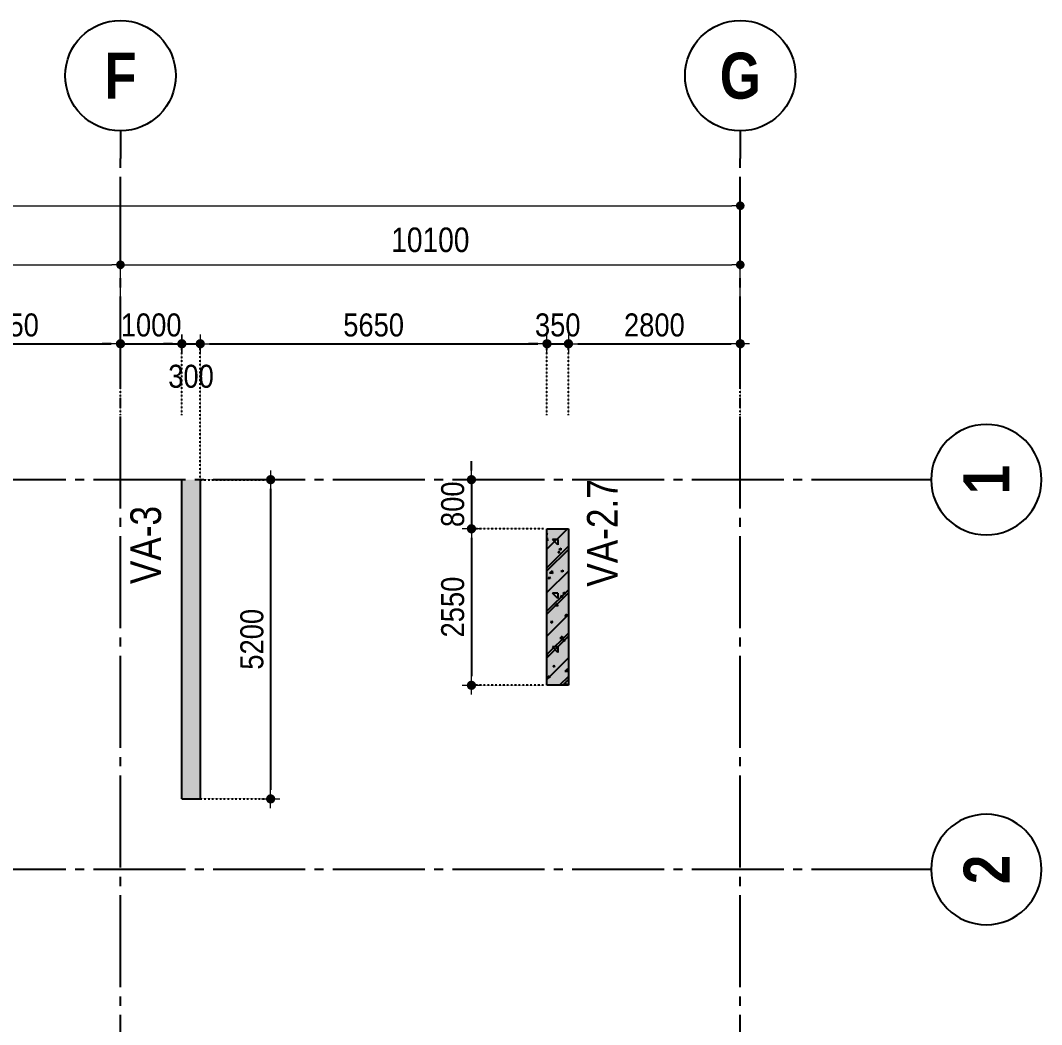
# Model space of a CAD drawing. Header units: millimetres. Extents: x -3973692 to -2843767, y 592734 to 838475.
# Drawn here: x -3105575 to -3088936, y 753355 to 769712 of the extents above; entities that cross this region are included whole.
import ezdxf
from ezdxf.enums import TextEntityAlignment as Align

# ---------------------------------------------------------------- set-up
doc = ezdxf.new("R2010")
doc.units = ezdxf.units.MM
doc.header["$MEASUREMENT"] = 0
doc.header["$PDMODE"] = 3
doc.header["$PDSIZE"] = -20
for name, pattern in [('CHG_XX_Luoi truc-Block A$0$MB_Luoi truc-150-TWA$0$Center101', [13, 10, -1, 1, -1]), ('DIVIDE2', [15.875, 6.35, -3.175, 0, -3.175, 0, -3.175]), ('HIDDEN5', [2.8375, 1.25, -1.5875])]:
    doc.linetypes.add(name, pattern=pattern)
doc.layers.get('0').update_dxf_attribs({"lineweight": 9})
doc.layers.get('Defpoints').update_dxf_attribs({"color": 10, "lineweight": 0})
for name, color, linetype, lineweight in [("'S_General_Dim_1", 1, 'Continuous', 18), ("'S_General_Divide_3 Intermediate", 3, 'DIVIDE2', 40), ('CHG_XX_Cot_Block A-T4-7$0$DBAO', 3, 'Continuous', 13), ('CHG_XX_Luoi truc-Block A$0$Dim 200', 1, 'Continuous', 5), ('TEXT', 7, 'Continuous', 15)]:
    doc.layers.add(name, color=color, linetype=linetype, lineweight=lineweight)
for name, color, linetype in [('CHG_XX_Cot_Block A-T4-7$0$mb_cot tang 9-13 twa$0$Concrete Hatch', 218, 'Continuous'), ('CHG_XX_Cot_Block A-T4-7$0$mb_cot tang 9-13 twa$0$Concrete Line', 6, 'Continuous'), ('CHG_XX_Cot_Block A-T4-7$0$mb_cot tang 9-13 twa$0$Concrete Solid', 216, 'Continuous'), ('CHG_XX_Luoi truc-Block A$0$MB_Luoi truc-150-TWA$0$Grid', 34, 'Continuous'), ('CHG_XX_Luoi truc-Block A$0$MB_Luoi truc-150-TWA$0$Grid Line', 251, 'CHG_XX_Luoi truc-Block A$0$MB_Luoi truc-150-TWA$0$Center101')]:
    doc.layers.add(name, color=color, linetype=linetype)
doc.styles.add('arial', font='arial.ttf', dxfattribs={"width": 0.85})
doc.styles.add('CHG_XX_Luoi truc-Block A$0$MB_Luoi truc-150-TWA$0$Grid A-F$0$VNI-HelveCB', font='')
doc.styles.add('CHG_XX_Luoi truc-Block A$0$Star-HelCon', font='')
doc.styles.add('TTP-HelCon', font='')
doc.styles.get('CHG_XX_Luoi truc-Block A$0$MB_Luoi truc-150-TWA$0$Grid A-F$0$VNI-HelveCB').set_extended_font_data('VNI-Helve-Condense', bold=True)
doc.styles.get('CHG_XX_Luoi truc-Block A$0$Star-HelCon').set_extended_font_data('VNI-Helve-Condense')
doc.styles.get('TTP-HelCon').set_extended_font_data('VNI-Helve-Condense')
doc.dimstyles.new('150', dxfattribs={"dimscale": 150, "dimtxt": 2.5, "dimasz": 1, "dimexe": 0, "dimexo": 0, "dimgap": 0.75, "dimtad": 1, "dimdec": 0, "dimzin": 9, "dimdsep": 46, "dimtxsty": 'arial', "dimblk1": 'DIMDOT', "dimblk2": 'DIMDOT', "dimsah": 1, "dimcen": 2, "dimdle": 3, "dimclre": 8, "dimclrt": 2, "dimadec": 0, "dimazin": 0, "dimtfac": 1, "dimtdec": 0, "dimtix": 1, "dimtmove": 2, "dimatfit": 3, "dimldrblk": 'DIMPIJL', "dimfxl": 1, "dimtvp": 1.8, "dimtolj": 1, "dimtzin": 0, "dimarcsym": 0})
doc.dimstyles.new('CHG_XX_Luoi truc-Block A$0$Dim 200', dxfattribs={"dimscale": 200, "dimtxt": 2, "dimasz": 0.7, "dimexe": 1, "dimexo": 1, "dimgap": 1, "dimtad": 1, "dimdec": 0, "dimzin": 12, "dimdsep": 46, "dimtxsty": 'CHG_XX_Luoi truc-Block A$0$Star-HelCon', "dimblk": 'CHG_XX_Luoi truc-Block A$0$_Dot', "dimcen": 1, "dimclrd": 256, "dimclre": 256, "dimclrt": 3, "dimadec": 0, "dimazin": 0, "dimtfac": 1, "dimtdec": 0, "dimtix": 1, "dimtmove": 2, "dimatfit": 3, "dimldrblk": 'CHG_XX_Luoi truc-Block A$0$HTT Arrow 30', "dimfxl": 1, "dimtolj": 1, "dimtzin": 0, "dimarcsym": 0})

# ---------------------------------------------------------------- blocks, each defined once
blk = doc.blocks.new('*U3016')
at = {"layer": 'CHG_XX_Luoi truc-Block A$0$MB_Luoi truc-150-TWA$0$Grid', "lineweight": -2}
blk.add_line((0, 470), (0, 467), dxfattribs=at)
blk.add_circle((0, 476), 6, dxfattribs=at)
at = {"layer": 'CHG_XX_Luoi truc-Block A$0$MB_Luoi truc-150-TWA$0$Grid Line'}
blk.add_line((0, 0), (0, 467), dxfattribs=at)
at = {"layer": 'CHG_XX_Luoi truc-Block A$0$MB_Luoi truc-150-TWA$0$Grid', "lineweight": -2, "style": 'CHG_XX_Luoi truc-Block A$0$MB_Luoi truc-150-TWA$0$Grid A-F$0$VNI-HelveCB'}
for tag, p in [('GRIDSUB', (0, 476)), ('GRID', (0, -9))]:
    blk.add_attdef(tag, text='', height=5, dxfattribs=at).set_placement(p, align=Align.MIDDLE)
blk = doc.blocks.new('CHG_XX_Luoi truc-Block A$0$_Dot')
at = {"color": 0, "linetype": 'ByBlock', "lineweight": -2}
blk.add_line((-0.5, 0), (-1, 0), dxfattribs=at)
at = {"color": 0, "linetype": 'ByBlock', "const_width": 0.5}
blk.add_lwpolyline([(-0.25, 0, 1), (0.25, 0, 1)], format="xyb", close=True, dxfattribs=at)
blk = doc.blocks.new('*D3009')
at = {"layer": 'CHG_XX_Luoi truc-Block A$0$Dim 200', "lineweight": -2, "transparency": 16777216}
for p, q in [((38150, 154891), (38150, 155960)), ((44550, 154891), (44550, 155960)), ((38290, 155760), (44410, 155760))]:
    blk.add_line(p, q, dxfattribs=at)
at = {"layer": 'Defpoints', "color": 0, "transparency": 16777216}
for p in [(44550, 155760), (38150, 154691), (44550, 154691)]:
    blk.add_point(p, dxfattribs=at)
at = {"layer": 'CHG_XX_Luoi truc-Block A$0$Dim 200', "lineweight": -2, "transparency": 16777216, "xscale": 140, "yscale": 140, "zscale": 140, "rotation": 180}
blk.add_blockref('CHG_XX_Luoi truc-Block A$0$_Dot', (38150, 155760), dxfattribs=at)
at = {"layer": 'CHG_XX_Luoi truc-Block A$0$Dim 200', "lineweight": -2, "transparency": 16777216, "xscale": 140, "yscale": 140, "zscale": 140}
blk.add_blockref('CHG_XX_Luoi truc-Block A$0$_Dot', (44550, 155760), dxfattribs=at)
at = {"layer": 'CHG_XX_Luoi truc-Block A$0$Dim 200', "color": 3, "transparency": 16777216, "insert": (41350, 156164), "char_height": 400, "attachment_point": 5, "style": 'CHG_XX_Luoi truc-Block A$0$Star-HelCon'}
blk.add_mtext('\\A1;6400', dxfattribs=at)
blk = doc.blocks.new('CHG_XX_Luoi truc-Block A$0$HTT Arrow 30')
blk.add_hatch(color=256).paths.add_polyline_path([(-2.5, 0.375), (-2.5, -0.375), (0, 0)])
at = {"color": 0, "linetype": 'ByBlock', "lineweight": -2}
for p, q in [((0, 0), (-2.5, 0.375)), ((-2.5, -0.375), (-2.5, 0.375)), ((0, 0), (-2.5, -0.375))]:
    blk.add_line(p, q, dxfattribs=at)
blk = doc.blocks.new('*D3010')
at = {"layer": 'CHG_XX_Luoi truc-Block A$0$Dim 200', "lineweight": -2, "transparency": 16777216}
for p, q in [((0, 154891), (0, 156922)), ((54650, 154891), (54650, 156922)), ((140, 156722), (54510, 156722))]:
    blk.add_line(p, q, dxfattribs=at)
at = {"layer": 'Defpoints', "color": 0, "transparency": 16777216}
for p in [(54650, 156722), (0, 154691), (54650, 154691)]:
    blk.add_point(p, dxfattribs=at)
at = {"layer": 'CHG_XX_Luoi truc-Block A$0$Dim 200', "lineweight": -2, "transparency": 16777216, "xscale": 140, "yscale": 140, "zscale": 140, "rotation": 180}
blk.add_blockref('CHG_XX_Luoi truc-Block A$0$_Dot', (0, 156722), dxfattribs=at)
at = {"layer": 'CHG_XX_Luoi truc-Block A$0$Dim 200', "lineweight": -2, "transparency": 16777216, "xscale": 140, "yscale": 140, "zscale": 140}
blk.add_blockref('CHG_XX_Luoi truc-Block A$0$_Dot', (54650, 156722), dxfattribs=at)
at = {"layer": 'CHG_XX_Luoi truc-Block A$0$Dim 200', "color": 3, "transparency": 16777216, "insert": (27325, 157126), "char_height": 400, "attachment_point": 5, "style": 'CHG_XX_Luoi truc-Block A$0$Star-HelCon'}
blk.add_mtext('\\A1;54650', dxfattribs=at)
blk = doc.blocks.new('*D3012')
at = {"layer": 'CHG_XX_Luoi truc-Block A$0$Dim 200', "lineweight": -2, "transparency": 16777216}
for p, q in [((44550, 154891), (44550, 155960)), ((54650, 154891), (54650, 155960)), ((44690, 155760), (54510, 155760))]:
    blk.add_line(p, q, dxfattribs=at)
at = {"layer": 'Defpoints', "color": 0, "transparency": 16777216}
for p in [(54650, 155760), (44550, 154691), (54650, 154691)]:
    blk.add_point(p, dxfattribs=at)
at = {"layer": 'CHG_XX_Luoi truc-Block A$0$Dim 200', "lineweight": -2, "transparency": 16777216, "xscale": 140, "yscale": 140, "zscale": 140, "rotation": 180}
blk.add_blockref('CHG_XX_Luoi truc-Block A$0$_Dot', (44550, 155760), dxfattribs=at)
at = {"layer": 'CHG_XX_Luoi truc-Block A$0$Dim 200', "lineweight": -2, "transparency": 16777216, "xscale": 140, "yscale": 140, "zscale": 140}
blk.add_blockref('CHG_XX_Luoi truc-Block A$0$_Dot', (54650, 155760), dxfattribs=at)
at = {"layer": 'CHG_XX_Luoi truc-Block A$0$Dim 200', "color": 3, "transparency": 16777216, "insert": (49600, 156164), "char_height": 400, "attachment_point": 5, "style": 'CHG_XX_Luoi truc-Block A$0$Star-HelCon'}
blk.add_mtext('\\A1;10100', dxfattribs=at)
blk = doc.blocks.new('*U3014')
at = {"layer": 'CHG_XX_Luoi truc-Block A$0$MB_Luoi truc-150-TWA$0$Grid', "lineweight": -2}
blk.add_line((0, -3), (0, 0), dxfattribs=at)
blk.add_circle((0, -9), 6, dxfattribs=at)
at = {"layer": 'CHG_XX_Luoi truc-Block A$0$MB_Luoi truc-150-TWA$0$Grid Line'}
blk.add_line((0, 0), (0, 404), dxfattribs=at)
at = {"layer": 'CHG_XX_Luoi truc-Block A$0$MB_Luoi truc-150-TWA$0$Grid', "lineweight": -2, "style": 'CHG_XX_Luoi truc-Block A$0$MB_Luoi truc-150-TWA$0$Grid A-F$0$VNI-HelveCB'}
for tag, p in [('GRIDSUB', (0, 413)), ('GRID', (0, -9))]:
    blk.add_attdef(tag, text='', height=5, dxfattribs=at).set_placement(p, align=Align.MIDDLE)
blk = doc.blocks.new('*U3013')
at = {"layer": 'CHG_XX_Luoi truc-Block A$0$MB_Luoi truc-150-TWA$0$Grid', "lineweight": -2}
blk.add_line((0, -3), (0, 0), dxfattribs=at)
blk.add_circle((0, -9), 6, dxfattribs=at)
at = {"layer": 'CHG_XX_Luoi truc-Block A$0$MB_Luoi truc-150-TWA$0$Grid Line'}
blk.add_line((0, 0), (0, 403), dxfattribs=at)
at = {"layer": 'CHG_XX_Luoi truc-Block A$0$MB_Luoi truc-150-TWA$0$Grid', "lineweight": -2, "style": 'CHG_XX_Luoi truc-Block A$0$MB_Luoi truc-150-TWA$0$Grid A-F$0$VNI-HelveCB'}
for tag, p in [('GRIDSUB', (0, 412)), ('GRID', (0, -9))]:
    blk.add_attdef(tag, text='', height=5, dxfattribs=at).set_placement(p, align=Align.MIDDLE)
blk = doc.blocks.new('a')
at = {"layer": 'TEXT', "color": 3, "style": 'TTP-HelCon'}
for s, p in [('VA-2.7', (52653, -1733)), ('VA-3', (45211, -1691))]:
    blk.add_text(s, height=500, rotation=90, dxfattribs=at).set_placement(p)
blk = doc.blocks.new('DIMDOT')
for p, q in [((1, 0), (-1, 0)), ((0, -1), (0, 1))]:
    blk.add_line(p, q)
at = {"const_width": 0.5}
blk.add_lwpolyline([(-0.25, 0, 1), (0.25, 0, 1)], format="xyb", close=True, dxfattribs=at)
blk = doc.blocks.new('*D552')
at = {"layer": "'S_General_Dim_1", "color": 8, "linetype": 'HIDDEN5', "lineweight": -2, "transparency": 16777216}
for p, q in [((-3107595, 763281), (-3107595, 764445)), ((-3103945, 763281), (-3103945, 764445))]:
    blk.add_line(p, q, dxfattribs=at)
at = {"layer": "'S_General_Dim_1", "color": 0, "lineweight": -2, "transparency": 16777216}
blk.add_line((-3107445, 764445), (-3104095, 764445), dxfattribs=at)
at = {"layer": 'Defpoints', "color": 0, "transparency": 16777216}
for p in [(-3103945, 764445), (-3107595, 763281), (-3103945, 763281)]:
    blk.add_point(p, dxfattribs=at)
at = {"layer": "'S_General_Dim_1", "color": 0, "lineweight": -2, "transparency": 16777216, "xscale": 150, "yscale": 150, "zscale": 150, "rotation": 180}
blk.add_blockref('DIMDOT', (-3107595, 764445), dxfattribs=at)
at = {"layer": "'S_General_Dim_1", "color": 0, "lineweight": -2, "transparency": 16777216, "xscale": 150, "yscale": 150, "zscale": 150}
blk.add_blockref('DIMDOT', (-3103945, 764445), dxfattribs=at)
at = {"layer": "'S_General_Dim_1", "color": 2, "transparency": 16777216, "insert": (-3105770, 764749), "char_height": 375, "attachment_point": 5, "style": 'arial'}
blk.add_mtext('\\A1;3650', dxfattribs=at)
blk = doc.blocks.new('DIMPIJL')
at = {"linetype": 'ByBlock'}
blk.add_solid([(-2.5, 0.42), (-2.5, -0.42), (0, 0)], dxfattribs=at)
blk = doc.blocks.new('*D553')
at = {"layer": "'S_General_Dim_1", "color": 0, "lineweight": -2, "transparency": 16777216}
for p, q in [((-3104095, 764445), (-3104245, 764445)), ((-3103945, 764445), (-3102945, 764445)), ((-3102795, 764445), (-3102645, 764445))]:
    blk.add_line(p, q, dxfattribs=at)
at = {"layer": "'S_General_Dim_1", "color": 8, "linetype": 'HIDDEN5', "lineweight": -2, "transparency": 16777216}
for p, q in [((-3103945, 763281), (-3103945, 764445)), ((-3102945, 763281), (-3102945, 764445))]:
    blk.add_line(p, q, dxfattribs=at)
at = {"layer": 'Defpoints', "color": 0, "transparency": 16777216}
for p in [(-3102945, 764445), (-3103945, 763281), (-3102945, 763281)]:
    blk.add_point(p, dxfattribs=at)
at = {"layer": "'S_General_Dim_1", "color": 0, "lineweight": -2, "transparency": 16777216, "xscale": 150, "yscale": 150, "zscale": 150}
blk.add_blockref('DIMDOT', (-3103945, 764445), dxfattribs=at)
at = {"layer": "'S_General_Dim_1", "color": 0, "lineweight": -2, "transparency": 16777216, "xscale": 150, "yscale": 150, "zscale": 150, "rotation": 180}
blk.add_blockref('DIMDOT', (-3102945, 764445), dxfattribs=at)
at = {"layer": "'S_General_Dim_1", "color": 2, "transparency": 16777216, "insert": (-3103445, 764749), "char_height": 375, "attachment_point": 5, "style": 'arial'}
blk.add_mtext('\\A1;1000', dxfattribs=at)
blk = doc.blocks.new('*D554')
at = {"layer": "'S_General_Dim_1", "color": 0, "lineweight": -2, "transparency": 16777216}
for p, q in [((-3103095, 764445), (-3103245, 764445)), ((-3102945, 764445), (-3102645, 764445)), ((-3102495, 764445), (-3102345, 764445))]:
    blk.add_line(p, q, dxfattribs=at)
at = {"layer": "'S_General_Dim_1", "color": 8, "linetype": 'HIDDEN5', "lineweight": -2, "transparency": 16777216}
for p, q in [((-3102945, 763281), (-3102945, 764445)), ((-3102645, 762231), (-3102645, 764445))]:
    blk.add_line(p, q, dxfattribs=at)
at = {"layer": 'Defpoints', "color": 0, "transparency": 16777216}
for p in [(-3102645, 764445), (-3102945, 763281), (-3102645, 762231)]:
    blk.add_point(p, dxfattribs=at)
at = {"layer": "'S_General_Dim_1", "color": 0, "lineweight": -2, "transparency": 16777216, "xscale": 150, "yscale": 150, "zscale": 150}
blk.add_blockref('DIMDOT', (-3102945, 764445), dxfattribs=at)
at = {"layer": "'S_General_Dim_1", "color": 0, "lineweight": -2, "transparency": 16777216, "xscale": 150, "yscale": 150, "zscale": 150, "rotation": 180}
blk.add_blockref('DIMDOT', (-3102645, 764445), dxfattribs=at)
at = {"layer": "'S_General_Dim_1", "color": 2, "transparency": 16777216, "insert": (-3102795, 763913), "char_height": 375, "attachment_point": 5, "style": 'arial'}
blk.add_mtext('\\A1;300', dxfattribs=at)
blk = doc.blocks.new('*D555')
at = {"layer": "'S_General_Dim_1", "color": 8, "linetype": 'HIDDEN5', "lineweight": -2, "transparency": 16777216}
for p, q in [((-3102645, 762231), (-3102645, 764445)), ((-3096995, 763281), (-3096995, 764445))]:
    blk.add_line(p, q, dxfattribs=at)
at = {"layer": "'S_General_Dim_1", "color": 0, "lineweight": -2, "transparency": 16777216}
blk.add_line((-3102495, 764445), (-3097145, 764445), dxfattribs=at)
at = {"layer": 'Defpoints', "color": 0, "transparency": 16777216}
for p in [(-3096995, 764445), (-3096995, 763281), (-3102645, 762231)]:
    blk.add_point(p, dxfattribs=at)
at = {"layer": "'S_General_Dim_1", "color": 0, "lineweight": -2, "transparency": 16777216, "xscale": 150, "yscale": 150, "zscale": 150, "rotation": 180}
blk.add_blockref('DIMDOT', (-3102645, 764445), dxfattribs=at)
at = {"layer": "'S_General_Dim_1", "color": 0, "lineweight": -2, "transparency": 16777216, "xscale": 150, "yscale": 150, "zscale": 150}
blk.add_blockref('DIMDOT', (-3096995, 764445), dxfattribs=at)
at = {"layer": "'S_General_Dim_1", "color": 2, "transparency": 16777216, "insert": (-3099820, 764749), "char_height": 375, "attachment_point": 5, "style": 'arial'}
blk.add_mtext('\\A1;5650', dxfattribs=at)
blk = doc.blocks.new('*D556')
at = {"layer": "'S_General_Dim_1", "color": 0, "lineweight": -2, "transparency": 16777216}
for p, q in [((-3097145, 764445), (-3097295, 764445)), ((-3096995, 764445), (-3096645, 764445)), ((-3096495, 764445), (-3096345, 764445))]:
    blk.add_line(p, q, dxfattribs=at)
at = {"layer": "'S_General_Dim_1", "color": 8, "linetype": 'HIDDEN5', "lineweight": -2, "transparency": 16777216}
for p, q in [((-3096995, 763281), (-3096995, 764445)), ((-3096645, 763281), (-3096645, 764445))]:
    blk.add_line(p, q, dxfattribs=at)
at = {"layer": 'Defpoints', "color": 0, "transparency": 16777216}
for p in [(-3096645, 764445), (-3096995, 763281), (-3096645, 763281)]:
    blk.add_point(p, dxfattribs=at)
at = {"layer": "'S_General_Dim_1", "color": 0, "lineweight": -2, "transparency": 16777216, "xscale": 150, "yscale": 150, "zscale": 150}
blk.add_blockref('DIMDOT', (-3096995, 764445), dxfattribs=at)
at = {"layer": "'S_General_Dim_1", "color": 0, "lineweight": -2, "transparency": 16777216, "xscale": 150, "yscale": 150, "zscale": 150, "rotation": 180}
blk.add_blockref('DIMDOT', (-3096645, 764445), dxfattribs=at)
at = {"layer": "'S_General_Dim_1", "color": 2, "transparency": 16777216, "insert": (-3096820, 764749), "char_height": 375, "attachment_point": 5, "style": 'arial'}
blk.add_mtext('\\A1;350', dxfattribs=at)
blk = doc.blocks.new('*D557')
at = {"layer": "'S_General_Dim_1", "color": 8, "linetype": 'HIDDEN5', "lineweight": -2, "transparency": 16777216}
for p, q in [((-3096645, 763281), (-3096645, 764445)), ((-3093845, 763281), (-3093845, 764445))]:
    blk.add_line(p, q, dxfattribs=at)
at = {"layer": "'S_General_Dim_1", "color": 0, "lineweight": -2, "transparency": 16777216}
blk.add_line((-3096495, 764445), (-3093995, 764445), dxfattribs=at)
at = {"layer": 'Defpoints', "color": 0, "transparency": 16777216}
for p in [(-3093845, 764445), (-3096645, 763281), (-3093845, 763281)]:
    blk.add_point(p, dxfattribs=at)
at = {"layer": "'S_General_Dim_1", "color": 0, "lineweight": -2, "transparency": 16777216, "xscale": 150, "yscale": 150, "zscale": 150, "rotation": 180}
blk.add_blockref('DIMDOT', (-3096645, 764445), dxfattribs=at)
at = {"layer": "'S_General_Dim_1", "color": 0, "lineweight": -2, "transparency": 16777216, "xscale": 150, "yscale": 150, "zscale": 150}
blk.add_blockref('DIMDOT', (-3093845, 764445), dxfattribs=at)
at = {"layer": "'S_General_Dim_1", "color": 2, "transparency": 16777216, "insert": (-3095245, 764749), "char_height": 375, "attachment_point": 5, "style": 'arial'}
blk.add_mtext('\\A1;2800', dxfattribs=at)
blk = doc.blocks.new('*D559')
at = {"layer": "'S_General_Dim_1", "color": 8, "linetype": 'HIDDEN5', "lineweight": -2, "transparency": 16777216}
for p, q in [((-3102645, 762231), (-3101498, 762231)), ((-3102645, 757031), (-3101498, 757031))]:
    blk.add_line(p, q, dxfattribs=at)
at = {"layer": "'S_General_Dim_1", "color": 0, "lineweight": -2, "transparency": 16777216}
blk.add_line((-3101498, 762081), (-3101498, 757181), dxfattribs=at)
at = {"layer": 'Defpoints', "color": 0, "transparency": 16777216}
for p in [(-3102645, 762231), (-3102645, 757031), (-3101498, 757031)]:
    blk.add_point(p, dxfattribs=at)
at = {"layer": "'S_General_Dim_1", "color": 0, "lineweight": -2, "transparency": 16777216, "xscale": 150, "yscale": 150, "zscale": 150}
for p, rotation in [((-3101498, 762231), 90), ((-3101498, 757031), 270)]:
    blk.add_blockref('DIMDOT', p, dxfattribs=dict(at, rotation=rotation))
at = {"layer": "'S_General_Dim_1", "color": 2, "transparency": 16777216, "insert": (-3101802, 759631), "char_height": 375, "attachment_point": 5, "rotation": 90, "style": 'arial'}
blk.add_mtext('\\A1;5200', dxfattribs=at)
blk = doc.blocks.new('*D564')
at = {"layer": "'S_General_Dim_1", "color": 0, "lineweight": -2, "transparency": 16777216}
for p, q in [((-3098226, 762381), (-3098226, 762531)), ((-3098226, 762231), (-3098226, 761431)), ((-3098226, 761281), (-3098226, 761131))]:
    blk.add_line(p, q, dxfattribs=at)
at = {"layer": "'S_General_Dim_1", "color": 8, "linetype": 'HIDDEN5', "lineweight": -2, "transparency": 16777216}
for p, q in [((-3097257, 762231), (-3098226, 762231)), ((-3097045, 761431), (-3098226, 761431))]:
    blk.add_line(p, q, dxfattribs=at)
at = {"layer": 'Defpoints', "color": 0, "transparency": 16777216}
for p in [(-3097257, 762231), (-3098226, 761431), (-3097045, 761431)]:
    blk.add_point(p, dxfattribs=at)
at = {"layer": "'S_General_Dim_1", "color": 0, "lineweight": -2, "transparency": 16777216, "xscale": 150, "yscale": 150, "zscale": 150}
for p, rotation in [((-3098226, 762231), 270), ((-3098226, 761431), 90)]:
    blk.add_blockref('DIMDOT', p, dxfattribs=dict(at, rotation=rotation))
at = {"layer": "'S_General_Dim_1", "color": 2, "transparency": 16777216, "insert": (-3098530, 761831), "char_height": 375, "attachment_point": 5, "rotation": 90, "style": 'arial'}
blk.add_mtext('\\A1;800', dxfattribs=at)
blk = doc.blocks.new('*D565')
at = {"layer": "'S_General_Dim_1", "color": 8, "linetype": 'HIDDEN5', "lineweight": -2, "transparency": 16777216}
for p, q in [((-3097045, 761431), (-3098226, 761431)), ((-3097045, 758881), (-3098226, 758881))]:
    blk.add_line(p, q, dxfattribs=at)
at = {"layer": "'S_General_Dim_1", "color": 0, "lineweight": -2, "transparency": 16777216}
blk.add_line((-3098226, 761281), (-3098226, 759031), dxfattribs=at)
at = {"layer": 'Defpoints', "color": 0, "transparency": 16777216}
for p in [(-3097045, 761431), (-3098226, 758881), (-3097045, 758881)]:
    blk.add_point(p, dxfattribs=at)
at = {"layer": "'S_General_Dim_1", "color": 0, "lineweight": -2, "transparency": 16777216, "xscale": 150, "yscale": 150, "zscale": 150}
for p, rotation in [((-3098226, 761431), 90), ((-3098226, 758881), 270)]:
    blk.add_blockref('DIMDOT', p, dxfattribs=dict(at, rotation=rotation))
at = {"layer": "'S_General_Dim_1", "color": 2, "transparency": 16777216, "insert": (-3098530, 760156), "char_height": 375, "attachment_point": 5, "rotation": 90, "style": 'arial'}
blk.add_mtext('\\A1;2550', dxfattribs=at)
blk = doc.blocks.new('CHG_XX_Luoi truc-Block A')
at = {"layer": 'CHG_XX_Luoi truc-Block A$0$MB_Luoi truc-150-TWA$0$Grid'}
ref = blk.add_blockref('*U3016', (44550, 87440.7), dxfattribs=dict(at, xscale=150, yscale=150, zscale=150))
ref.add_attrib('GRIDSUB', 'F', dxfattribs={"lineweight": -2, "height": 750, "style": 'CHG_XX_Luoi truc-Block A$0$MB_Luoi truc-150-TWA$0$Grid A-F$0$VNI-HelveCB'}).set_placement((44550, 158840.7), align=Align.MIDDLE)
ref = blk.add_blockref('*U3016', (54650, 87440.7), dxfattribs=dict(at, xscale=150, yscale=150, zscale=150))
ref.add_attrib('GRIDSUB', 'G', dxfattribs={"lineweight": -2, "height": 750, "style": 'CHG_XX_Luoi truc-Block A$0$MB_Luoi truc-150-TWA$0$Grid A-F$0$VNI-HelveCB'}).set_placement((54650, 158840.7), align=Align.MIDDLE)
ref = blk.add_blockref('*U3013', (57309.5, 152259.6), dxfattribs=dict(at, xscale=-150, yscale=150, zscale=150, rotation=90))
ref.add_attrib('GRID', '1', dxfattribs={"lineweight": -2, "height": 750, "rotation": 90, "style": 'CHG_XX_Luoi truc-Block A$0$MB_Luoi truc-150-TWA$0$Grid A-F$0$VNI-HelveCB'}).set_placement((58659.5, 152259.6), align=Align.MIDDLE)
ref = blk.add_blockref('*U3014', (57309.5, 145909.6), dxfattribs=dict(at, xscale=-150, yscale=150, zscale=150, rotation=90))
ref.add_attrib('GRID', '2', dxfattribs={"lineweight": -2, "height": 750, "rotation": 90, "style": 'CHG_XX_Luoi truc-Block A$0$MB_Luoi truc-150-TWA$0$Grid A-F$0$VNI-HelveCB'}).set_placement((58659.5, 145909.6), align=Align.MIDDLE)
at = {"layer": 'CHG_XX_Luoi truc-Block A$0$Dim 200'}
for base, p1, p2, picture, middle in [((54650, 156721.8), (0, 154691.4), (54650, 154691.4), '*D3010', (27325, 157126)), ((44550, 155759.6), (38150, 154691.4), (44550, 154691.4), '*D3009', (41350, 156163.9)), ((54650, 155759.6), (44550, 154691.4), (54650, 154691.4), '*D3012', (49600, 156163.9))]:
    dim = blk.add_linear_dim(base=base, p1=p1, p2=p2, dimstyle='CHG_XX_Luoi truc-Block A$0$Dim 200', dxfattribs=at)
    dim.commit()
    dim.dimension.update_dxf_attribs({"geometry": picture, "text_midpoint": middle})
blk = doc.blocks.new('CHG_XX_Cot_Block A-T4-7')
at = {"layer": 'CHG_XX_Cot_Block A-T4-7$0$mb_cot tang 9-13 twa$0$Concrete Solid'}
for points in [[(8060502, 1237834), (8060802, 1237834), (8060802, 1232634), (8060502, 1232634)], [(8066452, 1237034), (8066802, 1237034), (8066802, 1234484), (8066452, 1234484)]]:
    blk.add_hatch(color=256, dxfattribs=at).paths.add_polyline_path(points)
at = {"layer": 'CHG_XX_Cot_Block A-T4-7$0$mb_cot tang 9-13 twa$0$Concrete Hatch'}
for p, q in [((8066784, 1237034), (8066452, 1236701)), ((8066452, 1236960), (8066463, 1236944)), ((8066463, 1236944), (8066452, 1236941)), ((8066454, 1236885), (8066452, 1236883)), ((8066461, 1236840), (8066452, 1236841)), ((8066454, 1236885), (8066461, 1236840)), ((8066627, 1236859), (8066540, 1236859)), ((8066627, 1236771), (8066540, 1236859)), ((8066627, 1236859), (8066627, 1236771)), ((8066802, 1236748), (8066452, 1236398)), ((8066802, 1236698), (8066452, 1236348)), ((8066647, 1236671), (8066634, 1236636)), ((8066647, 1236671), (8066664, 1236646)), ((8066677, 1236718), (8066648, 1236694)), ((8066679, 1236688), (8066648, 1236694)), ((8066677, 1236718), (8066679, 1236688)), ((8066664, 1236646), (8066634, 1236636)), ((8066802, 1236344), (8066452, 1235994)), ((8066537, 1236351), (8066496, 1236312)), ((8066537, 1236351), (8066544, 1236307)), ((8066708, 1236360), (8066679, 1236336)), ((8066711, 1236330), (8066679, 1236336)), ((8066708, 1236360), (8066711, 1236330)), ((8066486, 1236251), (8066472, 1236216)), ((8066503, 1236226), (8066472, 1236216)), ((8066486, 1236251), (8066503, 1236226)), ((8066544, 1236307), (8066496, 1236312)), ((8066802, 1236041), (8066452, 1235691)), ((8066802, 1235991), (8066452, 1235641)), ((8066627, 1235984), (8066540, 1235984)), ((8066627, 1235896), (8066540, 1235984)), ((8066627, 1235984), (8066627, 1235896)), ((8066687, 1235952), (8066674, 1235917)), ((8066704, 1235927), (8066674, 1235917)), ((8066687, 1235952), (8066704, 1235927)), ((8066740, 1236001), (8066711, 1235977)), ((8066742, 1235971), (8066711, 1235977)), ((8066740, 1236001), (8066742, 1235971)), ((8066620, 1235817), (8066579, 1235778)), ((8066626, 1235773), (8066579, 1235778)), ((8066620, 1235817), (8066626, 1235773)), ((8066802, 1235637), (8066452, 1235287)), ((8066526, 1235532), (8066513, 1235497)), ((8066543, 1235507), (8066513, 1235497)), ((8066526, 1235532), (8066543, 1235507)), ((8066771, 1235642), (8066742, 1235618)), ((8066773, 1235612), (8066742, 1235618)), ((8066771, 1235642), (8066773, 1235612)), ((8066802, 1235334), (8066452, 1234984)), ((8066802, 1235284), (8066452, 1234934)), ((8066702, 1235284), (8066662, 1235245)), ((8066709, 1235239), (8066662, 1235245)), ((8066702, 1235284), (8066709, 1235239)), ((8066727, 1235234), (8066714, 1235199)), ((8066744, 1235209), (8066714, 1235199)), ((8066727, 1235234), (8066744, 1235209)), ((8066802, 1235284), (8066774, 1235260)), ((8066802, 1235254), (8066774, 1235260)), ((8066627, 1235109), (8066540, 1235109)), ((8066627, 1235021), (8066540, 1235109)), ((8066627, 1235109), (8066627, 1235021)), ((8066458, 1234994), (8066452, 1234990)), ((8066460, 1234965), (8066452, 1234966)), ((8066802, 1234930), (8066452, 1234580)), ((8066458, 1234994), (8066460, 1234965)), ((8066566, 1234814), (8066553, 1234779)), ((8066583, 1234789), (8066553, 1234779)), ((8066566, 1234814), (8066583, 1234789)), ((8066785, 1234750), (8066744, 1234711)), ((8066792, 1234706), (8066744, 1234711)), ((8066785, 1234750), (8066792, 1234706)), ((8066489, 1234636), (8066460, 1234612)), ((8066492, 1234606), (8066460, 1234612)), ((8066489, 1234636), (8066492, 1234606)), ((8066802, 1234627), (8066659, 1234484)), ((8066802, 1234577), (8066709, 1234484)), ((8066767, 1234515), (8066755, 1234484)), ((8066767, 1234515), (8066784, 1234490)), ((8066784, 1234490), (8066765, 1234484))]:
    blk.add_line(p, q, dxfattribs=at)
at = {"layer": 'CHG_XX_Cot_Block A-T4-7$0$mb_cot tang 9-13 twa$0$Concrete Line'}
for p, q in [((8060502, 1232634), (8060502, 1237834)), ((8060802, 1237834), (8060802, 1232634)), ((8066452, 1237034), (8066802, 1237034)), ((8066452, 1234484), (8066452, 1237034)), ((8066802, 1237034), (8066802, 1234484)), ((8066802, 1234484), (8066452, 1234484)), ((8060502, 1232634), (8060802, 1232634))]:
    blk.add_line(p, q, dxfattribs=at)
at = {"layer": 'CHG_XX_Cot_Block A-T4-7$0$DBAO'}
blk.add_blockref('CHG_XX_Luoi truc-Block A', (8014952, 1085574), dxfattribs=at)

msp = doc.modelspace()

# ---------------------------------------------------------------- block references
at = {"layer": "'S_General_Divide_3 Intermediate"}
msp.add_blockref('CHG_XX_Cot_Block A-T4-7', (-11163447.5, -475602.7), dxfattribs=at)
at = {"layer": 'TEXT'}
msp.add_blockref('a', (-3148495.2, 762221), dxfattribs=at)

# ---------------------------------------------------------------- dimensions: what is measured, and where the dimension line sits
at = {"layer": "'S_General_Dim_1"}
for base, p1, p2, picture, middle in [((-3103945.2, 764445.1), (-3107595.2, 763281), (-3103945.2, 763281), '*D552', (-3105770.2, 764749.2)), ((-3102945.2, 764445.1), (-3103945.2, 763281), (-3102945.2, 763281), '*D553', (-3103445.2, 764749.1)), ((-3096995.2, 764445.1), (-3102645.2, 762231), (-3096995.2, 763281), '*D555', (-3099820.2, 764749.1)), ((-3096645.2, 764445.1), (-3096995.2, 763281), (-3096645.2, 763281), '*D556', (-3096820.2, 764749.2)), ((-3093845.2, 764445.1), (-3096645.2, 763281), (-3093845.2, 763281), '*D557', (-3095245.2, 764749.1))]:
    dim = msp.add_linear_dim(base=base, p1=p1, p2=p2, dimstyle='150', dxfattribs=at)
    dim.commit()
    dim.dimension.update_dxf_attribs({"geometry": picture, "text_midpoint": middle})
dim = msp.add_linear_dim(base=(-3102645.2, 764445.1), p1=(-3102945.2, 763281), p2=(-3102645.2, 762231), dimstyle='150', dxfattribs=at)
dim.commit()
dim.dimension.update_dxf_attribs({"geometry": '*D554', "text_midpoint": (-3102795.2, 763912.9), "dimtype": 160})
for base, p1, p2, picture, middle in [((-3098225.9, 761430.6), (-3097257.1, 762230.6), (-3097045.2, 761430.6), '*D564', (-3098529.8, 761830.6)), ((-3101498.3, 757030.6), (-3102645.2, 762230.6), (-3102645.2, 757030.6), '*D559', (-3101802.3, 759630.6)), ((-3098225.9, 758880.6), (-3097045.2, 761430.6), (-3097045.2, 758880.6), '*D565', (-3098529.8, 760155.6))]:
    dim = msp.add_linear_dim(base=base, p1=p1, p2=p2, angle=90, dimstyle='150', dxfattribs=at)
    dim.commit()
    dim.dimension.update_dxf_attribs({"geometry": picture, "text_midpoint": middle})

doc.saveas('drawing.dxf')
